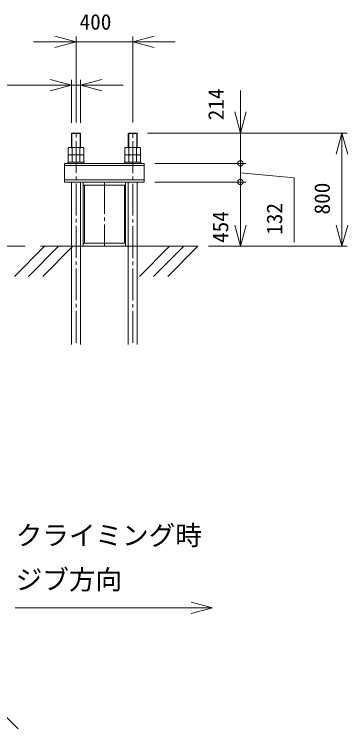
# Model space of a CAD drawing. Units: millimetres, scale not verified. Extents: x -28002 to 28035, y -36424 to 40779.
# Drawn here: x -12680 to -3276, y -31071 to -10889 of the extents above; entities that cross this region are included whole.
import ezdxf
from ezdxf.enums import TextEntityAlignment as Align

# ---------------------------------------------------------------- set-up
doc = ezdxf.new("R2010")
doc.units = ezdxf.units.MM
doc.header["$LTSCALE"] = 100
doc.linetypes.add('CHAIN2', pattern=[12, 9, -1, 1, -1])
for name, color, linetype, lineweight in [('0-2_12 常用一点鎖線', 3, 'CHAIN2', 18), ('0-4_05 寸法', 7, 'Continuous', 18), ('0-6_20 躯体・土木、外形線', 1, 'Continuous', 18), ('0-8_10 常用外形線', 3, 'Continuous', 18)]:
    doc.layers.add(name, color=color, linetype=linetype, lineweight=lineweight)
doc.styles.add('ＭＳ ゴシック', font='')
doc.styles.get('ＭＳ ゴシック').set_extended_font_data('MS Gothic')

msp = doc.modelspace()

# ---------------------------------------------------------------- linework, layer by layer
at = {"layer": '0-2_12 常用一点鎖線'}
for p, q in [((-10939.4, -20169.2), (-10939.4, -14243.5)), ((-9339.4, -20174.4), (-9339.4, -14243.5)), ((-10139.4, -15627.5), (-10139.4, -17443.5))]:
    msp.add_line(p, q, dxfattribs=at)
at = {"layer": '0-4_05 寸法'}
for p, q in [((-11539.4, -11665.3), (-12139.4, -11665.3)), ((-10939.4, -11665.3), (-11539.4, -11665.3)), ((-10939.4, -13943.5), (-10939.4, -11515.3)), ((-10939.4, -11665.3), (-9339.4, -11665.3)), ((-9339.4, -13943.5), (-9339.4, -11515.3)), ((-9339.4, -11665.3), (-8739.4, -11665.3)), ((-8739.4, -11665.3), (-8139.4, -11665.3)), ((-11667.4, -12892.9), (-14287.4, -12892.9)), ((-11067.4, -12892.9), (-11667.4, -12892.9)), ((-11067.4, -13957.6), (-11067.4, -12742.9)), ((-10811.3, -12892.9), (-11067.4, -12892.9)), ((-10811.3, -13957.6), (-10811.3, -12742.9)), ((-10811.3, -12892.9), (-10211.3, -12892.9)), ((-10211.3, -12892.9), (-9611.3, -12892.9)), ((-6302.3, -13643.5), (-6302.3, -13043.5)), ((-6302.3, -14243.5), (-6302.3, -13643.5)), ((-8925.5, -14243.5), (-6152.3, -14243.5)), ((-8925.5, -14243.5), (-3286.3, -14243.5)), ((-6302.3, -15099.5), (-6302.3, -14243.5)), ((-3436.3, -14243.5), (-3436.3, -14843.5)), ((-3436.3, -14843.5), (-3436.3, -16843.5)), ((-8715.4, -15099.5), (-6152.3, -15099.5)), ((-8715.4, -15099.5), (-6152.3, -15099.5)), ((-6302.3, -15099.5), (-6302.3, -15699.5)), ((-6302.3, -15627.5), (-6302.3, -15099.5)), ((-8715.4, -15627.5), (-6152.3, -15627.5)), ((-8715.4, -15627.5), (-6152.3, -15627.5)), ((-6302.3, -15627.5), (-6302.3, -16843.5)), ((-6302.3, -17443.5), (-6302.3, -16843.5)), ((-3436.3, -17443.5), (-3436.3, -16843.5)), ((-7202.2, -17443.5), (-3286.3, -17443.5)), ((-7202.2, -17443.5), (-6152.3, -17443.5)), ((-16836.6, -26809.9), (-12575.5, -31071))]:
    msp.add_line(p, q, dxfattribs=at)
for points in [[(-11539.4, -11504.6), (-10939.4, -11665.3), (-11539.4, -11826.1)], [(-8739.4, -11826.1), (-9339.4, -11665.3), (-8739.4, -11504.6)], [(-11667.4, -12732.1), (-11067.4, -12892.9), (-11667.4, -13053.7)], [(-10211.3, -13053.7), (-10811.3, -12892.9), (-10211.3, -12732.1)], [(-6141.5, -13643.5), (-6302.3, -14243.5), (-6463.1, -13643.5)], [(-3597.1, -14843.5), (-3436.3, -14243.5), (-3275.5, -14843.5)], [(-6302.3, -15363.5), (-4781.6, -15508.4), (-4781.6, -17328.4)], [(-6141.5, -16843.5), (-6302.3, -17443.5), (-6463.1, -16843.5)], [(-3275.5, -16843.5), (-3436.3, -17443.5), (-3597.1, -16843.5)], [(-7691.9, -27497.7), (-7091.9, -27658.5), (-7691.9, -27819.2)], [(-7091.9, -27658.5), (-7691.9, -27658.5), (-12654.8, -27658.5)]]:
    msp.add_lwpolyline(points, dxfattribs=at)
for centre in [(-6302.3, -15099.5), (-6302.3, -15099.5), (-6302.3, -15627.5), (-6302.3, -15627.5)]:
    msp.add_circle(centre, 75, dxfattribs=at)
at = {"layer": '0-6_20 躯体・土木、外形線'}
for p, q in [((-12369.4, -17443.5), (-16609.4, -17443.5)), ((-11830.5, -17443.5), (-12679, -18292)), ((-11430.5, -17443.5), (-12279, -18292)), ((-10739.4, -17443.5), (-11939.4, -17443.5)), ((-11030.5, -17443.5), (-11879, -18292)), ((-7502.2, -17443.5), (-9539.4, -17443.5)), ((-8302.2, -17443.5), (-9150.8, -18292)), ((-7902.2, -17443.5), (-8750.8, -18292)), ((-7502.2, -17443.5), (-8350.8, -18292))]:
    msp.add_line(p, q, dxfattribs=at)
at = {"layer": '0-8_10 常用外形線'}
for p, q in [((-11053.2, -14243.5), (-11067.4, -14257.6)), ((-11067.4, -14257.6), (-11067.4, -14655.5)), ((-11067.4, -14257.6), (-10811.3, -14257.6)), ((-11053.5, -14244.9), (-11053.5, -14655.5)), ((-10825.5, -14243.5), (-11053.2, -14243.5)), ((-10825.5, -14243.5), (-10811.3, -14257.6)), ((-10825.2, -14244.9), (-10825.2, -14655.5)), ((-10811.3, -14257.6), (-10811.3, -14655.5)), ((-9453.2, -14243.5), (-9467.4, -14257.6)), ((-9467.4, -14257.6), (-9467.4, -14655.5)), ((-9467.4, -14257.6), (-9211.3, -14257.6)), ((-9453.5, -14244.9), (-9453.5, -14655.5)), ((-9225.5, -14243.5), (-9453.2, -14243.5)), ((-9225.5, -14243.5), (-9211.3, -14257.6)), ((-9225.2, -14244.9), (-9225.2, -14655.5)), ((-9211.3, -14257.6), (-9211.3, -14655.5)), ((-11159.3, -14675.5), (-11159.3, -14859.5)), ((-11139.4, -14655.5), (-10739.3, -14655.5)), ((-11049.3, -14675.5), (-11049.3, -14859.5)), ((-10829.3, -14675.5), (-10829.3, -14859.5)), ((-10719.4, -14675.5), (-10719.4, -14859.5)), ((-9559.3, -14675.5), (-9559.3, -14859.5)), ((-9539.4, -14655.5), (-9139.3, -14655.5)), ((-9449.3, -14675.5), (-9449.3, -14859.5)), ((-9229.3, -14675.5), (-9229.3, -14859.5)), ((-9119.4, -14675.5), (-9119.4, -14859.5)), ((-11159.4, -14879.5), (-11159.3, -15063.5)), ((-11159.3, -14859.5), (-10719.4, -14859.5)), ((-11049.3, -14879.5), (-11049.3, -15063.5)), ((-10829.3, -14879.5), (-10829.3, -15063.5)), ((-10719.3, -14879.5), (-10719.4, -15063.5)), ((-9559.4, -14879.5), (-9559.3, -15063.5)), ((-9559.3, -14859.5), (-9119.4, -14859.5)), ((-9449.3, -14879.5), (-9449.3, -15063.5)), ((-9229.3, -14879.5), (-9229.3, -15063.5)), ((-9119.3, -14879.5), (-9119.4, -15063.5)), ((-11263.4, -15627.5), (-11263.4, -15099.5)), ((-11263.4, -15099.5), (-9015.4, -15099.5)), ((-11169.4, -15063.5), (-10709.4, -15063.5)), ((-11169.4, -15063.5), (-11169.4, -15099.5)), ((-10709.4, -15063.5), (-10709.4, -15099.5)), ((-9569.4, -15063.5), (-9109.4, -15063.5)), ((-9569.4, -15063.5), (-9569.4, -15099.5)), ((-9109.4, -15063.5), (-9109.4, -15099.5)), ((-9015.4, -15627.5), (-9015.4, -15099.5)), ((-11263.4, -15163.5), (-9015.4, -15163.5)), ((-9015.4, -15563.5), (-11263.4, -15563.5)), ((-9015.4, -15627.5), (-11263.4, -15627.5)), ((-11067.4, -20215.5), (-11067.4, -15627.5)), ((-10811.3, -20218.2), (-10811.3, -15627.5)), ((-10739.4, -17355.5), (-10739.4, -15715.5)), ((-10703.4, -17355.5), (-10703.4, -15715.5)), ((-9575.4, -17355.5), (-9575.4, -15715.5)), ((-9539.4, -15627.5), (-9539.4, -15715.5)), ((-9539.4, -17355.5), (-9539.4, -15715.5)), ((-9467.4, -20215.5), (-9467.4, -15627.5)), ((-9211.3, -20218.2), (-9211.3, -15627.5)), ((-9539.4, -17443.5), (-9539.4, -17355.5))]:
    msp.add_line(p, q, dxfattribs=at)
for points in [[(-9539.4, -15627.5), (-10739.4, -15627.5), (-10739.4, -15715.5), (-9539.4, -15715.5)], [(-9539.4, -17443.5), (-10739.4, -17443.5), (-10739.4, -17355.5), (-9539.4, -17355.5)]]:
    msp.add_lwpolyline(points, dxfattribs=at)
for centre, start, end in [((-11139.4, -14675.5), 90, 180), ((-11069.4, -14675.5), 0, 90), ((-11029.3, -14675.5), 90, 180), ((-10849.4, -14675.5), 0, 90), ((-10809.3, -14675.5), 90, 180), ((-10739.3, -14675.5), 0, 90), ((-9539.4, -14675.5), 90, 180), ((-9469.4, -14675.5), 0, 90), ((-9429.3, -14675.5), 90, 180), ((-9249.4, -14675.5), 0, 90), ((-9209.3, -14675.5), 90, 180), ((-9139.3, -14675.5), 0, 90), ((-11139.4, -14879.5), 90, 180), ((-11069.4, -14879.5), 0, 90), ((-11029.3, -14879.5), 90, 180), ((-10849.4, -14879.5), 0, 90), ((-10809.3, -14879.5), 90, 180), ((-10739.3, -14879.5), 0, 90), ((-9539.4, -14879.5), 90, 180), ((-9469.4, -14879.5), 0, 90), ((-9429.3, -14879.5), 90, 180), ((-9249.4, -14879.5), 0, 90), ((-9209.3, -14879.5), 90, 180), ((-9139.3, -14879.5), 0, 90)]:
    msp.add_arc(centre, 20, start, end, dxfattribs=at)

# ---------------------------------------------------------------- texts
at = {"layer": '0-4_05 寸法', "style": 'ＭＳ ゴシック'}
for s, height, p in [('400', 439.9, (-10839.4, -11455.3)), ('クライミング時', 549.9, (-12640.3, -26049.6)), ('ジブ方向', 549.9, (-12640.3, -27299.6))]:
    msp.add_text(s, height=height, dxfattribs=at).set_placement(p, align=Align.BOTTOM_LEFT)
for s, p in [('214', (-6638.5, -13882.4)), ('800', (-3646.3, -16543.5)), ('132', (-4991.6, -17118.4)), ('454', (-6512.3, -17348.3))]:
    msp.add_text(s, height=439.9, rotation=90, dxfattribs=at).set_placement(p, align=Align.BOTTOM_LEFT)

doc.saveas('drawing.dxf')
